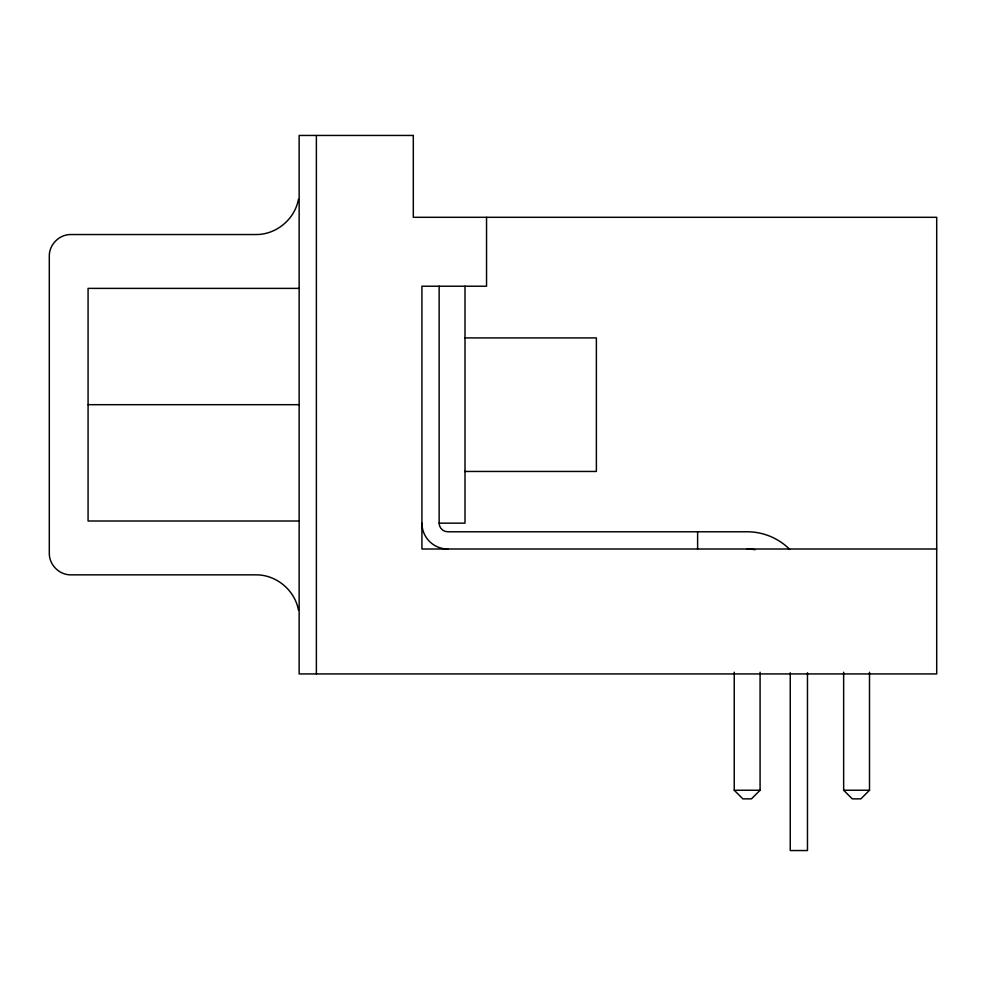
<?xml version="1.0" encoding="UTF-8"?>
<svg xmlns="http://www.w3.org/2000/svg" width="986" height="986" viewBox="0 0 986 986"><rect width="100%" height="100%" fill="white"/><g stroke="black" fill="none" stroke-linecap="round" stroke-linejoin="round"><path stroke-width="1.48" d="M298.425 199.295C294.888 219.175 276.277 234.68 256.077 234.532L70.844 234.532C59.333 234.36 49.127 244.565 49.3 256.077L49.3 553.306C49.127 564.818 59.333 575.023 70.844 574.85L256.077 574.85C276.277 574.702 294.888 590.207 298.425 610.087M760.083 672.23L760.083 790.242L751.468 798.857L742.852 798.857L734.237 790.242L734.237 672.23M869.504 672.23L869.504 790.242L860.889 798.857L852.274 798.857L843.646 790.242L843.646 672.23M299.152 288.38L88.074 288.38L88.074 521.002L299.152 521.002M464.998 337.915L596.382 337.915L596.382 471.456L464.776 471.456M88.074 404.691L299.152 404.691M439.152 286.223L439.152 523.159L464.998 523.159L464.998 286.223M936.7 549.005L421.922 549.005L421.922 286.223L486.542 286.223L486.542 217.302M734.237 790.242L760.083 790.242M843.646 790.242L869.504 790.242M807.472 672.772L807.472 850.548L790.242 850.548L790.242 672.772M697.62 531.774L697.62 549.005M316.383 135.452L316.383 673.931M447.767 549.005A25.846 25.846 0 0 1 421.922 523.159M439.152 523.159A8.615 8.615 0 0 0 447.767 531.774L747.154 531.774A60.306 60.306 0 0 1 789.798 549.436M747.154 549.005A43.076 43.076 0 0 1 754.993 549.72M413.307 135.452L299.152 135.452L299.152 673.931L936.7 673.931L936.7 217.302L413.307 217.302L413.307 135.452"/></g></svg>
